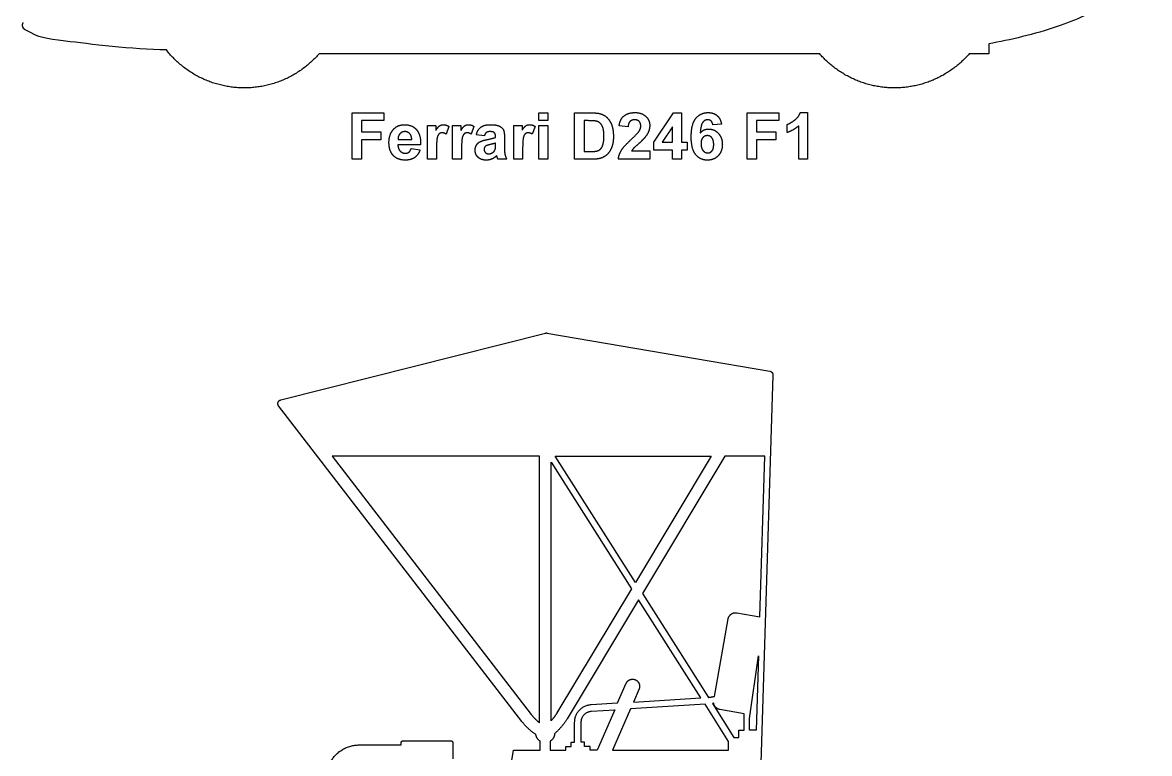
# Model space of a CAD drawing. Header units: millimetres. Extents: x -155 to 163, y -128 to 149.
# Drawn here: x 94.3 to 160.4, y -86.5 to -43.7 of the extents above; entities that cross this region are included whole.
import ezdxf

# ---------------------------------------------------------------- set-up
doc = ezdxf.new("R2010")
doc.units = ezdxf.units.MM
doc.header["$MEASUREMENT"] = 0
doc.layers.add('Layer 03', color=5, linetype='Continuous')

msp = doc.modelspace()

# ---------------------------------------------------------------- linework, layer by layer
at = {"layer": 'Layer 03'}
for p, q in [((141.045, -45.488), (111.72, -45.488)), ((150.957, -45.488), (149.804, -45.488)), ((150.957, -44.897), (150.957, -45.488)), ((113.654, -51.663), (113.654, -48.946)), ((113.654, -48.946), (115.511, -48.946)), ((115.511, -49.402), (114.211, -49.402)), ((114.211, -49.402), (114.211, -50.06)), ((115.511, -48.946), (115.511, -49.402)), ((124.592, -49.402), (124.592, -48.946)), ((124.592, -48.946), (125.115, -48.946)), ((125.115, -49.402), (124.592, -49.402)), ((125.115, -48.946), (125.115, -49.402)), ((126.684, -51.663), (126.684, -48.946)), ((126.684, -48.946), (127.687, -48.946)), ((127.489, -49.402), (127.241, -49.402)), ((127.241, -49.402), (127.241, -51.208)), ((131.326, -50.669), (132.492, -48.946)), ((132.492, -48.946), (132.946, -48.946)), ((132.946, -48.946), (132.946, -50.667)), ((136.795, -51.663), (136.795, -48.946)), ((136.795, -48.946), (138.651, -48.946)), ((138.651, -49.402), (137.352, -49.402)), ((137.352, -49.402), (137.352, -50.06)), ((138.651, -48.946), (138.651, -49.402)), ((139.915, -48.929), (140.339, -48.929)), ((140.339, -48.929), (140.339, -51.663)), ((114.211, -50.06), (115.342, -50.06)), ((115.342, -50.06), (115.342, -50.516)), ((118.077, -51.663), (118.077, -49.689)), ((118.077, -49.689), (118.566, -49.689)), ((118.566, -49.689), (118.566, -49.967)), ((119.326, -49.737), (119.165, -50.195)), ((119.545, -51.663), (119.545, -49.689)), ((119.545, -49.689), (120.034, -49.689)), ((120.034, -49.689), (120.034, -49.967)), ((120.794, -49.737), (120.634, -50.195)), ((123.123, -51.663), (123.123, -49.689)), ((123.123, -49.689), (123.613, -49.689)), ((123.613, -49.689), (123.613, -49.967)), ((124.372, -49.737), (124.212, -50.195)), ((124.592, -51.663), (124.592, -49.689)), ((124.592, -49.689), (125.115, -49.689)), ((125.115, -49.689), (125.115, -51.663)), ((129.824, -49.756), (129.301, -49.706)), ((132.423, -49.766), (131.813, -50.667)), ((132.423, -50.667), (132.423, -49.766)), ((135.292, -49.599), (134.786, -49.655)), ((137.352, -50.06), (138.482, -50.06)), ((138.482, -50.06), (138.482, -50.516)), ((139.141, -50.094), (139.141, -49.621)), ((139.816, -51.663), (139.816, -49.699)), ((114.211, -50.516), (114.211, -51.663)), ((115.342, -50.516), (114.211, -50.516)), ((117.671, -50.819), (116.338, -50.819)), ((116.347, -50.499), (117.148, -50.499)), ((121.402, -50.296), (120.929, -50.229)), ((122.06, -50.381), (122.06, -50.328)), ((122.06, -50.822), (122.06, -50.718)), ((122.583, -50.401), (122.583, -51.012)), ((131.326, -51.123), (131.326, -50.669)), ((131.813, -50.667), (132.423, -50.667)), ((132.946, -50.667), (133.284, -50.667)), ((133.284, -50.667), (133.284, -51.123)), ((137.352, -50.516), (137.352, -51.663)), ((138.482, -50.516), (137.352, -50.516)), ((117.114, -51.039), (117.638, -51.106)), ((118.6, -51.053), (118.6, -51.663)), ((120.068, -51.053), (120.068, -51.663)), ((123.646, -51.053), (123.646, -51.663)), ((127.241, -51.208), (127.652, -51.208)), ((130.03, -51.174), (131.09, -51.174)), ((131.09, -51.174), (131.09, -51.663)), ((132.423, -51.123), (131.326, -51.123)), ((132.423, -51.663), (132.423, -51.123)), ((132.946, -51.123), (132.946, -51.663)), ((133.284, -51.123), (132.946, -51.123)), ((114.211, -51.663), (113.654, -51.663)), ((118.6, -51.663), (118.077, -51.663)), ((120.068, -51.663), (119.545, -51.663)), ((122.718, -51.663), (122.195, -51.663)), ((123.646, -51.663), (123.123, -51.663)), ((125.115, -51.663), (124.592, -51.663)), ((127.717, -51.663), (126.684, -51.663)), ((131.09, -51.663), (129.25, -51.663)), ((132.946, -51.663), (132.423, -51.663)), ((137.352, -51.663), (136.795, -51.663)), ((140.339, -51.663), (139.816, -51.663)), ((109.473, -65.754), (124.98, -61.84)), ((125.071, -61.837), (138.124, -64.07)), ((138.308, -64.295), (137.602, -87.025)), ((123.603, -84.589), (109.352, -66.104)), ((112.484, -69.043), (124.147, -84.17)), ((124.625, -69.043), (112.484, -69.043)), ((124.625, -84.653), (124.625, -69.043)), ((130.247, -76.44), (125.541, -69.043)), ((125.541, -69.043), (134.689, -69.043)), ((134.689, -69.043), (130.247, -76.44)), ((135.489, -69.043), (130.658, -77.087)), ((137.827, -69.043), (135.489, -69.043)), ((137.535, -78.46), (137.827, -69.043)), ((125.311, -84.541), (125.311, -69.403)), ((125.311, -69.403), (130.024, -76.811)), ((130.024, -76.811), (125.657, -84.082)), ((130.658, -77.087), (134.53, -83.172)), ((130.436, -77.458), (126.245, -84.435)), ((134.091, -83.204), (130.436, -77.458)), ((136.193, -78.223), (137.535, -78.46)), ((134.882, -83.113), (135.681, -78.582)), ((136.927, -84.409), (137.464, -80.736)), ((137.464, -80.736), (137.328, -85.101)), ((129.208, -83.5), (129.707, -82.349)), ((130.464, -82.677), (130.131, -83.444)), ((127.659, -83.594), (129.208, -83.5)), ((134.329, -83.577), (129.959, -83.842)), ((130.131, -83.444), (134.091, -83.204)), ((135.708, -85.746), (134.329, -83.577)), ((134.758, -83.531), (136.02, -85.516)), ((127.683, -83.98), (129.036, -83.898)), ((129.036, -83.898), (128.008, -86.266)), ((129.959, -83.842), (128.907, -86.266)), ((136.625, -84.133), (135.195, -83.881)), ((136.625, -85.101), (136.625, -84.133)), ((136.927, -85.101), (136.927, -84.409)), ((126.692, -85.803), (126.692, -84.621)), ((127.079, -85.803), (127.079, -84.621)), ((136.319, -85.516), (136.319, -85.101)), ((136.319, -85.101), (136.625, -85.101)), ((137.328, -85.101), (136.927, -85.101)), ((116.637, -85.715), (119.444, -85.715)), ((124.678, -86.266), (124.678, -85.741)), ((125.258, -85.741), (125.258, -86.266)), ((126.493, -86.044), (126.493, -85.803)), ((126.493, -85.803), (126.692, -85.803)), ((127.278, -85.803), (127.079, -85.803)), ((127.278, -86.044), (127.278, -85.803)), ((135.708, -86.266), (135.708, -85.746)), ((136.02, -85.516), (136.319, -85.516)), ((114.068, -85.959), (116.526, -85.959)), ((116.526, -85.959), (116.526, -85.826)), ((119.554, -85.826), (119.554, -86.777)), ((122.464, -90.183), (123.117, -86.266)), ((123.117, -86.266), (124.678, -86.266)), ((125.258, -86.266), (126.176, -86.266)), ((126.176, -86.266), (126.176, -86.044)), ((126.176, -86.044), (126.493, -86.044)), ((127.595, -86.044), (127.278, -86.044)), ((127.595, -86.266), (127.595, -86.044)), ((128.008, -86.266), (127.595, -86.266)), ((128.907, -86.266), (135.708, -86.266))]:
    msp.add_line(p, q, dxfattribs=at)
for points, knots in [([(147.242, -31.695), (149.44, -31.93), (153.082, -32.901), (157.051, -34.422), (159.711, -36.322), (160.535, -38.568), (160.022, -40.877), (158.005, -42.6), (155.182, -43.957), (152.176, -44.69), (150.957, -44.897)], [1552.689468, 1552.689468, 1552.689468, 1552.689468, 1562.394329, 1578.678942, 1594.963554, 1611.248167, 1627.532779, 1643.817392, 1660.102005, 1676.386617, 1676.386617, 1676.386617, 1676.386617]), ([(102.774, -45.261), (100.806, -45.235), (95.926, -44.622), (95.366, -44.564), (94.513, -44.091)], [1870.018844, 1870.018844, 1870.018844, 1870.018844, 1886.62954, 1901.569502, 1901.569502, 1901.569502, 1901.569502])]:
    msp.add_open_spline(points, degree=3, knots=knots, dxfattribs=at)
for points, weights, knots in [([(94.513, -44.091), (94.397, -44.027), (94.361, -43.899), (94.325, -43.772), (94.391, -43.657)], [1, 0.922895924776, 1, 0.922895924776, 1], [1901.569502, 1901.569502, 1901.569502, 1902.518129, 1902.518129, 1903.466757, 1903.466757, 1903.466757]), ([(111.72, -45.488), (109.926, -47.551), (107.194, -47.482), (104.461, -47.412), (102.774, -45.261)], [1, 0.904641873569, 1, 0.904641873569, 1], [1831.383261, 1831.383261, 1831.383261, 1850.701053, 1850.701053, 1870.018844, 1870.018844, 1870.018844]), ([(149.804, -45.488), (148.069, -47.483), (145.425, -47.483), (142.78, -47.483), (141.045, -45.488)], [1, 0.909968454446, 1, 0.909968454446, 1], [1682.980577, 1682.980577, 1682.980577, 1701.742459, 1701.742459, 1720.50434, 1720.50434, 1720.50434]), ([(109.352, -66.104), (109.279, -66.009), (109.318, -65.896), (109.357, -65.784), (109.473, -65.754)], [1, 0.879925985889, 1, 0.879925985889, 1], [15001.83058, 15001.83058, 15001.83058, 15003.81094, 15003.81094, 15005.7913, 15005.7913, 15005.7913]), ([(129.707, -82.349), (129.874, -81.978), (130.248, -82.14), (130.621, -82.302), (130.464, -82.677)], [1, 0.711714215731, 1, 0.711714215731, 1], [1627.532377, 1627.532377, 1627.532377, 1633.342891, 1633.342891, 1639.153406, 1639.153406, 1639.153406])]:
    msp.add_rational_spline(points, weights, degree=2, knots=knots, dxfattribs=at)
for points in [[(127.94, -49.428), (127.825, -49.402), (127.489, -49.402)], [(127.687, -48.946), (128.027, -48.946), (128.205, -48.998)], [(128.194, -49.556), (128.094, -49.461), (127.94, -49.428)], [(128.205, -48.998), (128.444, -49.068), (128.615, -49.248)], [(128.615, -49.248), (128.785, -49.428), (128.874, -49.688)], [(129.301, -49.706), (129.348, -49.291), (129.596, -49.11)], [(129.596, -49.11), (129.844, -48.929), (130.216, -48.929)], [(129.938, -49.445), (129.839, -49.538), (129.824, -49.756)], [(130.205, -49.351), (130.037, -49.351), (129.938, -49.445)], [(130.47, -49.445), (130.374, -49.351), (130.205, -49.351)], [(130.216, -48.929), (130.624, -48.929), (130.857, -49.146)], [(130.566, -49.715), (130.566, -49.54), (130.47, -49.445)], [(130.857, -49.146), (131.09, -49.363), (131.09, -49.685)], [(133.52, -50.341), (133.52, -49.591), (133.798, -49.26)], [(133.798, -49.26), (134.075, -48.929), (134.518, -48.929)], [(134.197, -49.5), (134.081, -49.65), (134.05, -50.12)], [(134.481, -49.351), (134.313, -49.351), (134.197, -49.5)], [(134.688, -49.425), (134.608, -49.351), (134.481, -49.351)], [(134.518, -48.929), (134.829, -48.929), (135.033, -49.101)], [(134.786, -49.655), (134.767, -49.499), (134.688, -49.425)], [(135.033, -49.101), (135.236, -49.272), (135.292, -49.599)], [(139.141, -49.621), (139.345, -49.554), (139.585, -49.366)], [(139.585, -49.366), (139.826, -49.179), (139.915, -48.929)], [(115.815, -50.691), (115.815, -50.197), (116.073, -49.917)], [(116.073, -49.917), (116.331, -49.638), (116.726, -49.638)], [(116.46, -50.166), (116.345, -50.288), (116.347, -50.499)], [(116.75, -50.043), (116.574, -50.043), (116.46, -50.166)], [(116.726, -49.638), (117.17, -49.638), (117.426, -49.929)], [(117.028, -50.159), (116.914, -50.043), (116.75, -50.043)], [(117.148, -50.499), (117.142, -50.275), (117.028, -50.159)], [(117.426, -49.929), (117.683, -50.219), (117.671, -50.819)], [(118.566, -49.967), (118.685, -49.77), (118.78, -49.704)], [(118.932, -50.11), (118.828, -50.11), (118.755, -50.171)], [(118.78, -49.704), (118.876, -49.638), (118.996, -49.638)], [(119.165, -50.195), (119.04, -50.11), (118.932, -50.11)], [(118.996, -49.638), (119.167, -49.638), (119.326, -49.737)], [(120.034, -49.967), (120.154, -49.77), (120.249, -49.704)], [(120.4, -50.11), (120.296, -50.11), (120.224, -50.171)], [(120.249, -49.704), (120.344, -49.638), (120.465, -49.638)], [(120.634, -50.195), (120.508, -50.11), (120.4, -50.11)], [(120.465, -49.638), (120.636, -49.638), (120.794, -49.737)], [(120.929, -50.229), (121.007, -49.927), (121.199, -49.783)], [(121.199, -49.783), (121.39, -49.638), (121.768, -49.638)], [(121.521, -50.099), (121.447, -50.155), (121.402, -50.296)], [(121.725, -50.043), (121.594, -50.043), (121.521, -50.099)], [(121.99, -50.108), (121.92, -50.043), (121.725, -50.043)], [(121.768, -49.638), (122.111, -49.638), (122.278, -49.721)], [(122.06, -50.328), (122.06, -50.174), (121.99, -50.108)], [(122.278, -49.721), (122.446, -49.804), (122.515, -49.932)], [(122.515, -49.932), (122.583, -50.059), (122.583, -50.401)], [(123.613, -49.967), (123.732, -49.77), (123.827, -49.704)], [(123.979, -50.11), (123.874, -50.11), (123.802, -50.171)], [(123.827, -49.704), (123.922, -49.638), (124.043, -49.638)], [(124.212, -50.195), (124.086, -50.11), (123.979, -50.11)], [(124.043, -49.638), (124.214, -49.638), (124.372, -49.737)], [(128.35, -49.82), (128.294, -49.651), (128.194, -49.556)], [(128.406, -50.306), (128.406, -49.989), (128.35, -49.82)], [(128.874, -49.688), (128.963, -49.949), (128.963, -50.33)], [(130.022, -50.484), (130.377, -50.153), (130.458, -50.036)], [(130.458, -50.036), (130.566, -49.873), (130.566, -49.715)], [(131.023, -50.035), (130.956, -50.201), (130.811, -50.382)], [(131.09, -49.685), (131.09, -49.869), (131.023, -50.035)], [(134.05, -50.12), (134.248, -49.891), (134.541, -49.891)], [(134.541, -49.891), (134.871, -49.891), (135.107, -50.141)], [(135.107, -50.141), (135.343, -50.391), (135.343, -50.787)], [(139.816, -49.699), (139.529, -49.966), (139.141, -50.094)], [(116.011, -51.375), (115.815, -51.104), (115.815, -50.691)], [(116.338, -50.819), (116.344, -51.051), (116.467, -51.18)], [(118.641, -50.39), (118.6, -50.548), (118.6, -51.053)], [(118.755, -50.171), (118.683, -50.232), (118.641, -50.39)], [(120.11, -50.39), (120.068, -50.548), (120.068, -51.053)], [(120.224, -50.171), (120.151, -50.232), (120.11, -50.39)], [(120.939, -50.832), (121.018, -50.7), (121.158, -50.631)], [(121.158, -50.631), (121.299, -50.561), (121.564, -50.509)], [(121.755, -50.798), (121.547, -50.844), (121.483, -50.889)], [(121.564, -50.509), (121.922, -50.44), (122.06, -50.381)], [(122.06, -50.718), (121.964, -50.752), (121.755, -50.798)], [(122.04, -51.077), (122.06, -51.01), (122.06, -50.822)], [(123.688, -50.39), (123.646, -50.548), (123.646, -51.053)], [(123.802, -50.171), (123.729, -50.232), (123.688, -50.39)], [(128.206, -51.068), (128.294, -50.988), (128.35, -50.805)], [(128.35, -50.805), (128.406, -50.622), (128.406, -50.306)], [(128.963, -50.33), (128.963, -50.666), (128.88, -50.909)], [(129.43, -51.14), (129.58, -50.892), (130.022, -50.484)], [(130.46, -50.729), (130.205, -50.955), (130.138, -51.029)], [(130.811, -50.382), (130.715, -50.503), (130.46, -50.729)], [(133.786, -51.393), (133.52, -51.072), (133.52, -50.341)], [(134.201, -50.399), (134.094, -50.519), (134.094, -50.753)], [(134.094, -50.753), (134.094, -51.011), (134.214, -51.152)], [(134.462, -50.279), (134.308, -50.279), (134.201, -50.399)], [(134.73, -50.405), (134.623, -50.279), (134.462, -50.279)], [(134.837, -50.8), (134.837, -50.53), (134.73, -50.405)], [(134.737, -51.177), (134.837, -51.062), (134.837, -50.8)], [(135.343, -50.787), (135.343, -51.207), (135.097, -51.46)], [(116.776, -51.714), (116.259, -51.714), (116.011, -51.375)], [(116.467, -51.18), (116.59, -51.309), (116.775, -51.309)], [(116.775, -51.309), (116.9, -51.309), (116.985, -51.245)], [(116.985, -51.245), (117.071, -51.181), (117.114, -51.039)], [(117.638, -51.106), (117.537, -51.403), (117.32, -51.559)], [(120.861, -51.13), (120.861, -50.963), (120.939, -50.832)], [(121.037, -51.548), (120.861, -51.383), (120.861, -51.13)], [(121.483, -50.889), (121.385, -50.962), (121.385, -51.073)], [(121.385, -51.073), (121.385, -51.183), (121.463, -51.263)], [(121.463, -51.263), (121.541, -51.343), (121.663, -51.343)], [(121.663, -51.343), (121.798, -51.343), (121.921, -51.25)], [(122.126, -51.449), (121.993, -51.582), (121.841, -51.648)], [(121.921, -51.25), (122.012, -51.179), (122.04, -51.077)], [(122.145, -51.51), (122.132, -51.464), (122.126, -51.449)], [(122.583, -51.012), (122.583, -51.274), (122.612, -51.398)], [(122.612, -51.398), (122.64, -51.522), (122.718, -51.663)], [(127.652, -51.208), (127.882, -51.208), (127.984, -51.181)], [(127.984, -51.181), (128.118, -51.148), (128.206, -51.068)], [(128.589, -51.389), (128.446, -51.528), (128.203, -51.606)], [(128.88, -50.909), (128.778, -51.205), (128.589, -51.389)], [(129.25, -51.663), (129.28, -51.387), (129.43, -51.14)], [(130.138, -51.029), (130.071, -51.103), (130.03, -51.174)], [(134.466, -51.714), (134.053, -51.714), (133.786, -51.393)], [(134.214, -51.152), (134.335, -51.292), (134.489, -51.292)], [(135.097, -51.46), (134.851, -51.714), (134.466, -51.714)], [(134.489, -51.292), (134.638, -51.292), (134.737, -51.177)], [(117.32, -51.559), (117.102, -51.714), (116.776, -51.714)], [(121.516, -51.714), (121.212, -51.714), (121.037, -51.548)], [(121.841, -51.648), (121.688, -51.714), (121.516, -51.714)], [(122.195, -51.663), (122.175, -51.612), (122.145, -51.51)], [(128.203, -51.606), (128.021, -51.663), (127.717, -51.663)]]:
    msp.add_open_spline(points, degree=2, dxfattribs=at)
for points, weights in [([(124.98, -61.84), (125.025, -61.829), (125.071, -61.837)], [1, 0.978372610645, 1]), ([(138.124, -64.07), (138.314, -64.103), (138.308, -64.295)], [1, 0.754320124662, 1]), ([(135.681, -78.582), (135.757, -78.147), (136.193, -78.223)], [1, 0.707106781187, 1]), ([(134.53, -83.172), (134.707, -83.152), (134.882, -83.113)], [1, 0.998637941718, 1]), ([(126.692, -84.621), (126.692, -83.652), (127.659, -83.594)], [1, 0.72818837124, 1]), ([(134.836, -83.517), (134.797, -83.524), (134.758, -83.531)], [1, 0.999945821038, 1]), ([(135.195, -83.881), (134.886, -83.826), (134.836, -83.517)], [1, 0.815734909879, 1]), ([(124.147, -84.17), (124.356, -84.441), (124.625, -84.653)], [1, 0.992258511119, 1]), ([(125.657, -84.082), (125.509, -84.33), (125.311, -84.541)], [1, 0.994473172388, 1]), ([(126.245, -84.435), (125.954, -84.921), (125.522, -85.287)], [1, 0.986588182864, 1]), ([(127.079, -84.621), (127.079, -84.016), (127.683, -83.98)], [1, 0.728188370174, 1]), ([(124.421, -85.35), (123.949, -85.037), (123.603, -84.589)], [1, 0.986588182864, 1]), ([(116.526, -85.826), (116.526, -85.715), (116.637, -85.715)], [1, 0.707106781187, 1]), ([(119.444, -85.715), (119.554, -85.715), (119.554, -85.826)], [1, 0.707106781187, 1]), ([(124.678, -85.741), (124.459, -85.605), (124.421, -85.35)], [1, 0.906464334855, 1]), ([(125.522, -85.287), (125.512, -85.584), (125.258, -85.741)], [1, 0.880460289924, 1]), ([(112.401, -86.941), (112.945, -85.959), (114.068, -85.959)], [1, 0.861566488663, 1])]:
    msp.add_rational_spline(points, weights, degree=2, dxfattribs=at)

doc.saveas('drawing.dxf')
